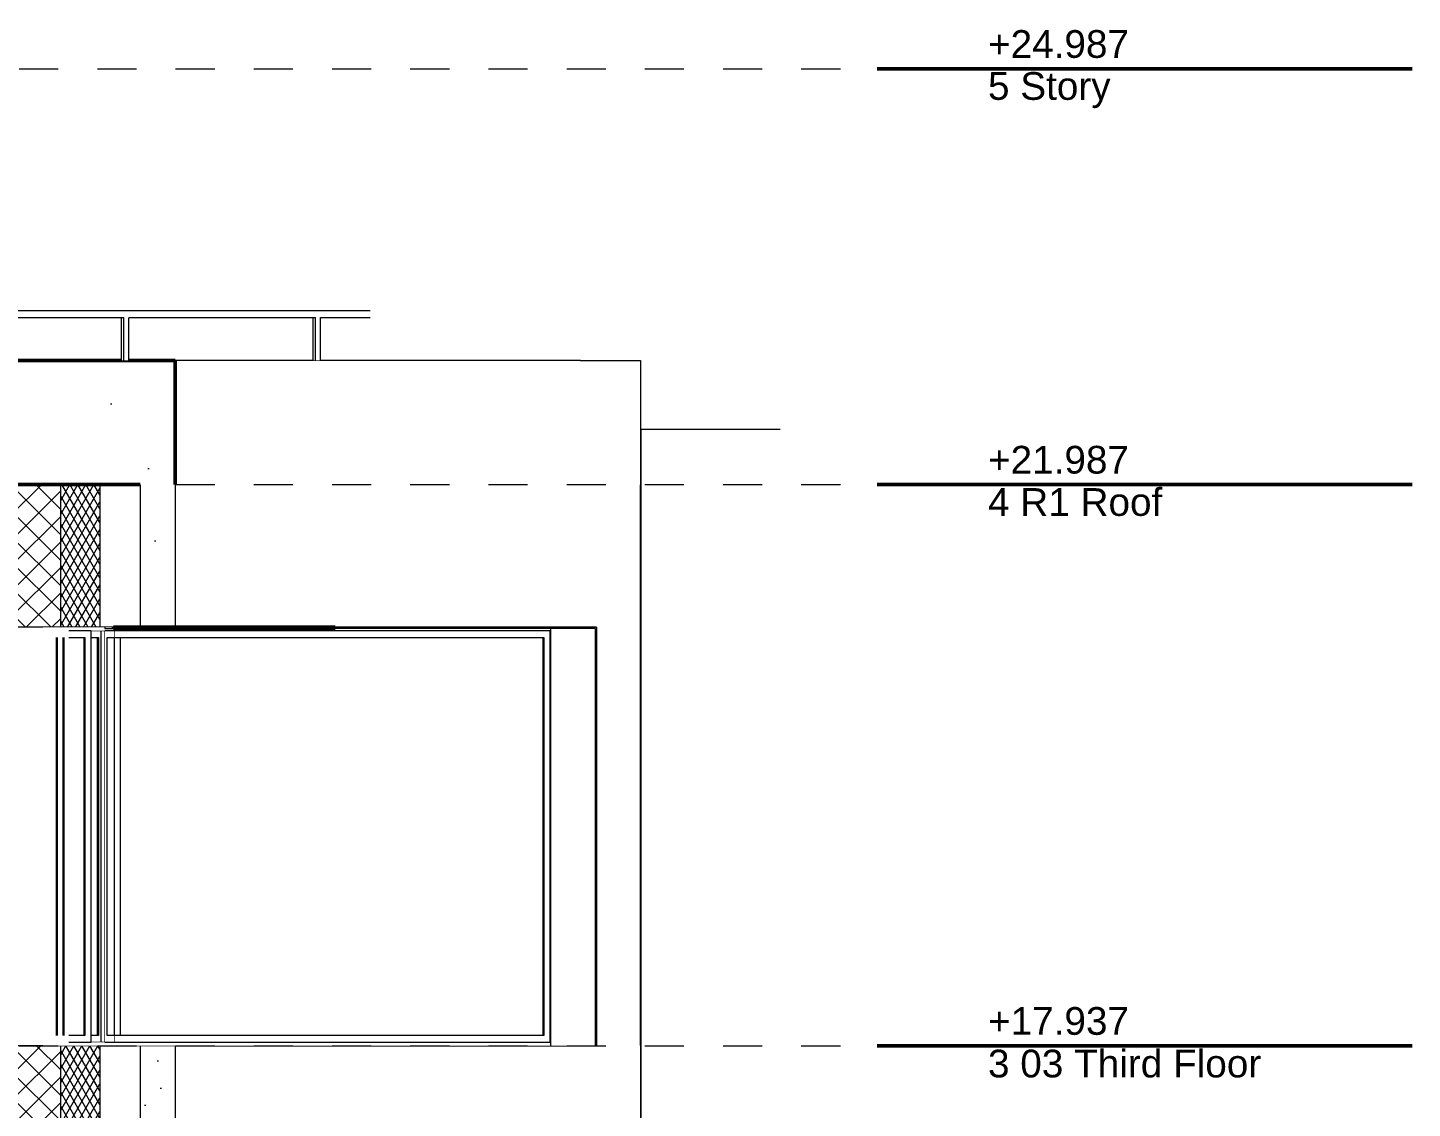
# Model space of a CAD drawing. Header units: millimetres. Extents: x -46169 to 228156, y -86316 to 18123.
# Drawn here: x 217736 to 227728, y -70831 to -63033 of the extents above; entities that cross this region are included whole.
import ezdxf

# ---------------------------------------------------------------- set-up
doc = ezdxf.new("R2010")
doc.units = ezdxf.units.MM
doc.header["$MEASUREMENT"] = 0
doc.linetypes.add('Dashed', pattern=[2822.222233, 1411.111116, -1411.111116])
doc.linetypes.add('Wipeout_Contour', pattern=[1000, 0, -1000])
for name, color, linetype, lineweight, true_color in [('0_Pen_No__105', 7, 'Continuous', 15, 0xa6a6a6), ('0_Pen_No__25', 7, 'Continuous', 50, 0x2a2a2a), ('A-15-M_Beam_Pen_No__144', 7, 'Continuous', 0, 0xc8c8c8), ('A-15-M_Beam_Pen_No__30', 7, 'Continuous', 50, 0x2a2a2a), ('A-25-M_Wall_Ext_Existing_HUB_Pen_No__107', 7, 'Continuous', 15, 0xa6a6a6), ('A-25-M_Wall_Ext_Existing_HUB_Pen_No__27', 7, 'Continuous', 50, 0x2a2a2a), ('A-25-M_Wall_Ext_Pen_No__64', 7, 'Continuous', 20, 0x606060), ('ArchiCAD Windows_Pen_No__43', 7, 'Continuous', 30, 0x444444), ('ArchiCAD Windows_Pen_No__63', 7, 'Continuous', 20, 0x606060)]:
    doc.layers.add(name, color=color, linetype=linetype, lineweight=lineweight, true_color=true_color)
for name, color, linetype, lineweight in [('0_Pen_No__6', 7, 'Continuous', 35), ('A-15-M_Beam_Pen_No__90', 8, 'Continuous', 20), ('A-25-M_Solar_Shade_Pen_No__88', 8, 'Continuous', 20), ('A-25-M_Wall_Ext_Existing_HUB_Pen_No__1', 7, 'Continuous', 13), ('A-25-M_Wall_Ext_Existing_HUB_Pen_No__87', 8, 'Continuous', 20), ('New_A-25-M_Wall_Ext_Pen_No__87', 8, 'Continuous', 20)]:
    doc.layers.add(name, color=color, linetype=linetype, lineweight=lineweight)
for name, color, linetype in [('A-15-M_Beam', 7, 'Continuous'), ('A-25-M_Solar_Shade', 7, 'Continuous'), ('A-25-M_Wall_Ext', 7, 'Continuous'), ('A-25-M_Wall_Ext_Existing_HUB', 7, 'Continuous'), ('ArchiCAD Windows', 7, 'Continuous'), ('New_A-25-M_Wall_Ext', 7, 'Continuous')]:
    doc.layers.add(name, color=color, linetype=linetype)
doc.styles.add('GENERATED_STYLE_1', font='')
doc.styles.get('GENERATED_STYLE_1').set_extended_font_data('Swis721 BT')
pattern_1 = [(103.994, (223698.6, -82529.25), (-1137.956, 451.32), [0, -965.2, 0, -1079.5, 0, -1031.875]), (73.994, (223698.6, -82529.3), (-1195.13, 1745.31), [0, -520.7, 0, -869.95, 0, -333.375]), (33.994, (223387.1, -83245.5), (785.414, 1814.82), [0, -317.5, 0, -1143, 0, -1492.25]), (23.994, (223387.1, -83245.5), (250.28, 1972.77), [0, -158.75, 0, -749.3, 0, -857.25])]
pattern_2 = [(60, (223698.644, -82529.25), (-43.30127, 25), []), (120, (223698.644, -82529.25), (43.30127, 25), [])]
pattern_3 = [(45, (223698.64, -82529.25), (-91.9239, 91.9239), []), (135, (223698.64, -82529.25), (91.9239, 91.9239), [])]

# ---------------------------------------------------------------- blocks, each defined once
blk = doc.blocks.new('Section Elem_541_3', base_point=(223698.6, -82529.3))
at = {"color": 254, "linetype": 'Wipeout_Contour', "lineweight": 0, "ltscale": 1387038.08844537}
blk.add_wipeout([(218801.3, -67359.3), (221842.4, -67359.3), (221842.4, -70379.3), (222157.8, -70379.3), (222157.8, -66329.3), (218801.3, -66329.3)], dxfattribs=at).dxf.layer = 'A-25-M_Wall_Ext_Existing_HUB'
at = {"layer": 'A-25-M_Wall_Ext_Existing_HUB_Pen_No__87', "linetype": 'Continuous'}
blk.add_line((222157.8, -70379.3), (222157.8, -66329.3), dxfattribs=at)
at = {"color": 254, "linetype": 'Wipeout_Contour', "lineweight": 0, "ltscale": 914652.176816}
blk.add_wipeout([(218547.1, -67359.3), (218801.3, -67359.3), (218801.3, -66329.3), (218547.1, -66329.3)], dxfattribs=at).dxf.layer = 'A-25-M_Wall_Ext_Existing_HUB'
at = {"layer": 'A-25-M_Wall_Ext_Existing_HUB_Pen_No__107', "linetype": 'Continuous'}
h = blk.add_hatch(dxfattribs=at)
h.set_pattern_fill('613_01__ad_AR_SAND_0003', color=256, style=0, pattern_type=2)
h.set_pattern_definition(pattern_1)
h.paths.add_polyline_path([(218547.1, -67359.3), (218801.3, -67359.3), (218801.3, -66329.3), (218547.1, -66329.3)])
at = {"layer": 'A-25-M_Wall_Ext_Existing_HUB_Pen_No__1', "linetype": 'Continuous'}
blk.add_line((218801.3, -66329.3), (218801.3, -67359.3), dxfattribs=at)
at = {"color": 254, "linetype": 'Wipeout_Contour', "lineweight": 0, "ltscale": 1142120.328133204}
blk.add_wipeout([(218256.9, -67359.3), (218355.5, -67359.3), (218547.1, -67359.3), (218547.1, -66329.3), (218256.9, -66329.3)], dxfattribs=at).dxf.layer = 'A-25-M_Wall_Ext_Existing_HUB'
at = {"layer": 'A-25-M_Wall_Ext_Existing_HUB_Pen_No__1', "linetype": 'Continuous'}
blk.add_line((218547.1, -66329.3), (218547.1, -67359.3), dxfattribs=at)
at = {"color": 254, "linetype": 'Wipeout_Contour', "lineweight": 0, "ltscale": 912510.5753}
blk.add_wipeout([(217971.6, -67359.3), (218256.9, -67359.3), (218256.9, -66329.3), (217971.6, -66329.3)], dxfattribs=at).dxf.layer = 'A-25-M_Wall_Ext_Existing_HUB'
at = {"layer": 'A-25-M_Wall_Ext_Existing_HUB_Pen_No__107', "linetype": 'Continuous'}
h = blk.add_hatch(dxfattribs=at)
h.set_pattern_fill('Batt_Insulation_0003', color=256, style=0, pattern_type=2)
h.set_pattern_definition(pattern_2)
h.paths.add_polyline_path([(217971.6, -67359.3), (218256.9, -67359.3), (218256.9, -66329.3), (217971.6, -66329.3)])
at = {"layer": 'A-25-M_Wall_Ext_Existing_HUB_Pen_No__1', "linetype": 'Continuous'}
blk.add_line((218256.9, -66329.3), (218256.9, -67359.3), dxfattribs=at)
at = {"color": 254, "linetype": 'Wipeout_Contour', "lineweight": 0, "ltscale": 1594581.109947772}
blk.add_wipeout([(217624.4, -66534.3), (217624.4, -67359.3), (217970.4, -67359.3), (217971.6, -67359.3), (217971.6, -66329.3), (217625.6, -66329.3), (217625.6, -66534.3)], dxfattribs=at).dxf.layer = 'A-25-M_Wall_Ext_Existing_HUB'
at = {"layer": 'A-25-M_Wall_Ext_Existing_HUB_Pen_No__107', "linetype": 'Continuous'}
h = blk.add_hatch(dxfattribs=at)
h.set_pattern_fill('Concrete_Block_0003', color=256, style=0, pattern_type=2)
h.set_pattern_definition(pattern_3)
h.paths.add_polyline_path([(217624.4, -66534.3), (217624.4, -67359.3), (217970.4, -67359.3), (217971.6, -67359.3), (217971.6, -66329.3), (217625.6, -66329.3), (217625.6, -66534.3)])
at = {"layer": 'A-25-M_Wall_Ext_Existing_HUB_Pen_No__1', "linetype": 'Continuous'}
for p, q in [((217971.6, -66329.3), (217971.6, -67359.3)), ((217624.4, -66534.3), (217624.4, -67359.3))]:
    blk.add_line(p, q, dxfattribs=at)
at = {"layer": 'A-25-M_Wall_Ext_Existing_HUB_Pen_No__1', "linetype": 'Continuous', "flags": 128}
for points in [[(217625.6, -66329.3), (217625.6, -66404.3), (217625.6, -66534.3)], [(218355.5, -67359.3), (218256.9, -67359.3), (217971.6, -67359.3), (217970.4, -67359.3), (217624.4, -67359.3)]]:
    blk.add_lwpolyline(points, dxfattribs=at)
blk = doc.blocks.new('Section Elem_542_3', base_point=(223698.6, -82529.3))
at = {"color": 254, "linetype": 'Wipeout_Contour', "lineweight": 0, "ltscale": 1861459.020518862}
blk.add_wipeout([(218801.3, -71409.3), (221654.7, -71409.3), (221654.7, -74429.3), (221694.8, -74429.3), (221694.8, -73994.3), (222157.8, -73994.3), (222157.8, -70379.3), (218801.3, -70379.3)], dxfattribs=at).dxf.layer = 'A-25-M_Wall_Ext_Existing_HUB'
at = {"layer": 'A-25-M_Wall_Ext_Existing_HUB_Pen_No__87', "linetype": 'Continuous'}
blk.add_line((222157.8, -70379.3), (222157.8, -73994.3), dxfattribs=at)
at = {"color": 254, "linetype": 'Wipeout_Contour', "lineweight": 0, "ltscale": 919518.36363}
blk.add_wipeout([(218547.1, -71409.3), (218801.3, -71409.3), (218801.3, -70379.3), (218547.1, -70379.3)], dxfattribs=at).dxf.layer = 'A-25-M_Wall_Ext_Existing_HUB'
at = {"color": 254, "linetype": 'Wipeout_Contour', "lineweight": 0, "ltscale": 933125.214974}
blk.add_wipeout([(221654.7, -71409.3), (221519.7, -71409.3), (221519.7, -74429.3), (221654.7, -74429.3)], dxfattribs=at).dxf.layer = 'A-25-M_Wall_Ext_Existing_HUB'
at = {"layer": 'A-25-M_Wall_Ext_Existing_HUB_Pen_No__107', "linetype": 'Continuous'}
h = blk.add_hatch(dxfattribs=at)
h.set_pattern_fill('613_01__ad_AR_SAND_0003', color=256, style=0, pattern_type=2)
h.set_pattern_definition(pattern_1)
h.paths.add_polyline_path([(218547.1, -71409.3), (218801.3, -71409.3), (218801.3, -70379.3), (218547.1, -70379.3)])
at = {"layer": 'A-25-M_Wall_Ext_Existing_HUB_Pen_No__1', "linetype": 'Continuous'}
blk.add_line((218801.3, -70379.3), (218801.3, -71409.3), dxfattribs=at)
at = {"layer": 'A-25-M_Wall_Ext_Existing_HUB_Pen_No__87', "linetype": 'Continuous'}
for p, q in [((218801.3, -70379.3), (221645.6, -70379.3)), ((221694.8, -74429.3), (221694.8, -73994.3))]:
    blk.add_line(p, q, dxfattribs=at)
at = {"color": 254, "linetype": 'Wipeout_Contour', "lineweight": 0, "ltscale": 918482.668745}
blk.add_wipeout([(218256.9, -71409.3), (218547.1, -71409.3), (218547.1, -70379.3), (218256.9, -70379.3)], dxfattribs=at).dxf.layer = 'A-25-M_Wall_Ext_Existing_HUB'
at = {"layer": 'A-25-M_Wall_Ext_Existing_HUB_Pen_No__1', "linetype": 'Continuous'}
blk.add_line((218547.1, -70379.3), (218547.1, -71409.3), dxfattribs=at)
at = {"color": 254, "linetype": 'Wipeout_Contour', "lineweight": 0, "ltscale": 917388.122347}
blk.add_wipeout([(217971.6, -71409.3), (218256.9, -71409.3), (218256.9, -70379.3), (217971.6, -70379.3)], dxfattribs=at).dxf.layer = 'A-25-M_Wall_Ext_Existing_HUB'
at = {"layer": 'A-25-M_Wall_Ext_Existing_HUB_Pen_No__107', "linetype": 'Continuous'}
h = blk.add_hatch(dxfattribs=at)
h.set_pattern_fill('Batt_Insulation_0003', color=256, style=0, pattern_type=2)
h.set_pattern_definition(pattern_2)
h.paths.add_polyline_path([(217971.6, -71409.3), (218256.9, -71409.3), (218256.9, -70379.3), (217971.6, -70379.3)])
at = {"layer": 'A-25-M_Wall_Ext_Existing_HUB_Pen_No__1', "linetype": 'Continuous'}
blk.add_line((218256.9, -70379.3), (218256.9, -71409.3), dxfattribs=at)
at = {"color": 254, "linetype": 'Wipeout_Contour', "lineweight": 0, "ltscale": 1145554.425954347}
blk.add_wipeout([(217624.4, -70379.3), (217624.4, -71409.3), (217970.4, -71409.3), (217971.6, -71409.3), (217971.6, -70379.3)], dxfattribs=at).dxf.layer = 'A-25-M_Wall_Ext_Existing_HUB'
at = {"layer": 'A-25-M_Wall_Ext_Existing_HUB_Pen_No__107', "linetype": 'Continuous'}
h = blk.add_hatch(dxfattribs=at)
h.set_pattern_fill('Concrete_Block_0003', color=256, style=0, pattern_type=2)
h.set_pattern_definition(pattern_3)
h.paths.add_polyline_path([(217624.4, -70379.3), (217624.4, -71409.3), (217970.4, -71409.3), (217971.6, -71409.3), (217971.6, -70379.3)])
at = {"layer": 'A-25-M_Wall_Ext_Existing_HUB_Pen_No__1', "linetype": 'Continuous'}
for p, q in [((217971.6, -70379.3), (217971.6, -71409.3)), ((217846.4, -71409.3), (217624.4, -71409.3))]:
    blk.add_line(p, q, dxfattribs=at)
at = {"layer": 'A-25-M_Wall_Ext_Existing_HUB_Pen_No__1', "linetype": 'Continuous', "flags": 128}
for points in [[(217624.4, -70379.3), (217624.4, -70394.3), (217624.4, -70424.3), (217624.4, -70574.3)], [(218801.3, -70379.3), (218547.1, -70379.3), (218256.9, -70379.3), (217971.6, -70379.3), (217624.4, -70379.3)], [(218801.3, -71409.3), (218547.1, -71409.3), (218256.9, -71409.3), (217971.6, -71409.3), (217970.4, -71409.3)]]:
    blk.add_lwpolyline(points, dxfattribs=at)
blk = doc.blocks.new('Section Elem_545_3', base_point=(223698.6, -82529.3))
at = {"color": 254, "linetype": 'Wipeout_Contour', "lineweight": 0, "ltscale": 914382.30159}
blk.add_wipeout([(217945.6, -70304.3), (217995.2, -70304.3), (217995.2, -67434.3), (217945.6, -67434.3)], dxfattribs=at).dxf.layer = 'ArchiCAD Windows'
at = {"color": 254, "linetype": 'Wipeout_Contour', "lineweight": 0, "ltscale": 912935.401738}
blk.add_wipeout([(218156.8, -67359.3), (217970.4, -67359.3), (217970.4, -67384.3), (218156.8, -67384.3)], dxfattribs=at).dxf.layer = 'ArchiCAD Windows'
at = {"color": 254, "linetype": 'Wipeout_Contour', "lineweight": 0, "ltscale": 915424.950675}
blk.add_wipeout([(218240.7, -70304.3), (218246.8, -70304.3), (218246.8, -67434.3), (218240.7, -67434.3)], dxfattribs=at).dxf.layer = 'ArchiCAD Windows'
at = {"color": 254, "linetype": 'Wipeout_Contour', "lineweight": 0, "ltscale": 915861.304304}
blk.add_wipeout([(218355.1, -70304.3), (218361.2, -70304.3), (218361.2, -67434.3), (218355.1, -67434.3)], dxfattribs=at).dxf.layer = 'ArchiCAD Windows'
at = {"color": 254, "linetype": 'Wipeout_Contour', "lineweight": 0, "ltscale": 917345.138332}
blk.add_wipeout([(218376.1, -67369.3), (218376.1, -67384.3), (220055, -67384.3), (220055, -67369.3)], dxfattribs=at).dxf.layer = 'ArchiCAD Windows'
at = {"color": 254, "linetype": 'Wipeout_Contour', "lineweight": 0, "ltscale": 923254.014811}
blk.add_wipeout([(221108.8, -67369.3), (220412.4, -67369.3), (220412.4, -67384.3), (221108.8, -67384.3)], dxfattribs=at).dxf.layer = 'ArchiCAD Windows'
at = {"color": 254, "linetype": 'Wipeout_Contour', "lineweight": 0, "ltscale": 927888.503876}
blk.add_wipeout([(221506.9, -67409.3), (221506.9, -70329.3), (221510.7, -70329.3), (221510.7, -67409.3)], dxfattribs=at).dxf.layer = 'ArchiCAD Windows'
at = {"color": 254, "linetype": 'Wipeout_Contour', "lineweight": 0, "ltscale": 926134.94461}
blk.add_wipeout([(220055, -70379.3), (221108.8, -70379.3), (221108.8, -70354.3), (220055, -70354.3)], dxfattribs=at).dxf.layer = 'ArchiCAD Windows'
at = {"color": 254, "linetype": 'Wipeout_Contour', "lineweight": 0, "ltscale": 1368535.438353829}
blk.add_wipeout([(217970.4, -67384.3), (217970.4, -67359.3), (217846.4, -67359.3), (217846.4, -67409.3), (217908.4, -67409.3), (217908.4, -67384.3)], dxfattribs=at).dxf.layer = 'ArchiCAD Windows'
at = {"color": 254, "linetype": 'Wipeout_Contour', "lineweight": 0, "ltscale": 915523.754959}
blk.add_wipeout([(218246.8, -70304.3), (218292.5, -70304.3), (218292.5, -67434.3), (218246.8, -67434.3)], dxfattribs=at).dxf.layer = 'ArchiCAD Windows'
at = {"color": 254, "linetype": 'Wipeout_Contour', "lineweight": 0, "ltscale": 915960.113281}
blk.add_wipeout([(218406.9, -67434.3), (218361.2, -67434.3), (218361.2, -70304.3), (218406.9, -70304.3)], dxfattribs=at).dxf.layer = 'ArchiCAD Windows'
at = {"color": 254, "linetype": 'Wipeout_Contour', "lineweight": 0, "ltscale": 1389070.947227351}
blk.add_wipeout([(221444.9, -67369.3), (221444.9, -67384.3), (221506.9, -67384.3), (221506.9, -67409.3), (221510.7, -67409.3), (221510.7, -67369.3)], dxfattribs=at).dxf.layer = 'ArchiCAD Windows'
at = {"color": 254, "linetype": 'Wipeout_Contour', "lineweight": 0, "ltscale": 1373905.468450399}
blk.add_wipeout([(217908.4, -70329.3), (217846.4, -70329.3), (217846.4, -70379.3), (217970.4, -70379.3), (217970.4, -70354.3), (217908.4, -70354.3)], dxfattribs=at).dxf.layer = 'ArchiCAD Windows'
at = {"color": 254, "linetype": 'Wipeout_Contour', "lineweight": 0, "ltscale": 1394356.174431115}
blk.add_wipeout([(221444.9, -70354.3), (221444.9, -70379.3), (221510.7, -70379.3), (221510.7, -70329.3), (221506.9, -70329.3), (221506.9, -70354.3)], dxfattribs=at).dxf.layer = 'ArchiCAD Windows'
at = {"color": 254, "linetype": 'Wipeout_Contour', "lineweight": 0, "ltscale": 912623.458972}
blk.add_wipeout([(217908.4, -67434.3), (218032.4, -67434.3), (218032.4, -67384.3), (217908.4, -67384.3)], dxfattribs=at).dxf.layer = 'ArchiCAD Windows'
at = {"color": 254, "linetype": 'Wipeout_Contour', "lineweight": 0, "ltscale": 1142094.760356806}
blk.add_wipeout([(218292.5, -67384.3), (218194.6, -67384.3), (218194.6, -67434.3), (218246.8, -67434.3), (218292.5, -67434.3)], dxfattribs=at).dxf.layer = 'ArchiCAD Windows'
at = {"color": 254, "linetype": 'Wipeout_Contour', "lineweight": 0, "ltscale": 927793.200826}
blk.add_wipeout([(221461.1, -70304.3), (221506.9, -70304.3), (221506.9, -67434.3), (221461.1, -67434.3)], dxfattribs=at).dxf.layer = 'ArchiCAD Windows'
at = {"color": 254, "linetype": 'Wipeout_Contour', "lineweight": 0, "ltscale": 916142.30389}
blk.add_wipeout([(217908.4, -70304.3), (217908.4, -70354.3), (218032.4, -70354.3), (218032.4, -70304.3)], dxfattribs=at).dxf.layer = 'ArchiCAD Windows'
at = {"color": 254, "linetype": 'Wipeout_Contour', "lineweight": 0, "ltscale": 1146472.951908962}
blk.add_wipeout([(218194.6, -70304.3), (218194.6, -70354.3), (218292.5, -70354.3), (218292.5, -70304.3), (218246.8, -70304.3)], dxfattribs=at).dxf.layer = 'ArchiCAD Windows'
at = {"layer": 'ArchiCAD Windows_Pen_No__63', "linetype": 'Continuous'}
for p, q in [((218292.5, -67384.3), (218194.6, -67384.3)), ((218292.5, -67434.3), (218292.5, -67384.3)), ((218292.5, -70304.3), (218292.5, -67434.3)), ((218292.5, -70354.3), (218292.5, -70304.3)), ((218194.6, -70354.3), (218292.5, -70354.3))]:
    blk.add_line(p, q, dxfattribs=at)
at = {"color": 254, "linetype": 'Wipeout_Contour', "lineweight": 0, "ltscale": 915325.388952}
blk.add_wipeout([(218194.6, -70304.3), (218240.7, -70304.3), (218240.7, -67434.3), (218194.6, -67434.3)], dxfattribs=at).dxf.layer = 'ArchiCAD Windows'
at = {"color": 254, "linetype": 'Wipeout_Contour', "lineweight": 0, "ltscale": 1380213.034499561}
blk.add_wipeout([(221506.9, -67384.3), (218361.2, -67384.3), (218361.2, -67434.3), (218406.9, -67434.3), (221461.1, -67434.3), (221506.9, -67434.3)], dxfattribs=at).dxf.layer = 'ArchiCAD Windows'
at = {"color": 254, "linetype": 'Wipeout_Contour', "lineweight": 0, "ltscale": 1385418.129991423}
blk.add_wipeout([(218361.2, -70304.3), (218361.2, -70354.3), (221506.9, -70354.3), (221506.9, -70304.3), (221461.1, -70304.3), (218406.9, -70304.3)], dxfattribs=at).dxf.layer = 'ArchiCAD Windows'
at = {"layer": 'ArchiCAD Windows_Pen_No__63', "linetype": 'Continuous'}
for p, q in [((218148.8, -67434.3), (218246.8, -67434.3)), ((218240.7, -70304.3), (218240.7, -67434.3)), ((218246.8, -67434.3), (218246.8, -70304.3)), ((218246.8, -70304.3), (218148.8, -70304.3))]:
    blk.add_line(p, q, dxfattribs=at)
at = {"color": 254, "linetype": 'Wipeout_Contour', "lineweight": 0, "ltscale": 921865.056056}
blk.add_wipeout([(218406.9, -67434.3), (218406.9, -70304.3), (221455.1, -70304.3), (221455.1, -67434.3)], dxfattribs=at).dxf.layer = 'ArchiCAD Windows'
at = {"layer": 'ArchiCAD Windows_Pen_No__63', "linetype": 'Continuous'}
for p, q in [((218361.2, -67384.3), (218361.2, -67434.3)), ((218361.2, -67434.3), (218361.2, -70304.3)), ((218406.9, -70304.3), (218406.9, -67434.3)), ((218361.2, -70304.3), (218361.2, -70354.3))]:
    blk.add_line(p, q, dxfattribs=at)
blk = doc.blocks.new('Section Elem_546_3', base_point=(223698.6, -82529.3))
at = {"color": 254, "linetype": 'Wipeout_Contour', "lineweight": 0, "ltscale": 915051.295583}
blk.add_wipeout([(218142.8, -70304.3), (218148.8, -70304.3), (218148.8, -67434.3), (218142.8, -67434.3)], dxfattribs=at).dxf.layer = 'ArchiCAD Windows'
at = {"color": 254, "linetype": 'Wipeout_Contour', "lineweight": 0, "ltscale": 1370615.101371964}
blk.add_wipeout([(218156.8, -67359.3), (218156.8, -67384.3), (218376.1, -67384.3), (218376.1, -67369.3), (218293.1, -67369.3), (218293.1, -67359.3)], dxfattribs=at).dxf.layer = 'ArchiCAD Windows'
at = {"color": 254, "linetype": 'Wipeout_Contour', "lineweight": 0, "ltscale": 915642.365531}
blk.add_wipeout([(218292.5, -70304.3), (218309, -70304.3), (218309, -67434.3), (218292.5, -67434.3)], dxfattribs=at).dxf.layer = 'ArchiCAD Windows'
at = {"color": 254, "linetype": 'Wipeout_Contour', "lineweight": 0, "ltscale": 921238.341314}
blk.add_wipeout([(220055, -67384.3), (220412.4, -67384.3), (220412.4, -67369.3), (220055, -67369.3)], dxfattribs=at).dxf.layer = 'ArchiCAD Windows'
at = {"color": 254, "linetype": 'Wipeout_Contour', "lineweight": 0, "ltscale": 925229.163739}
blk.add_wipeout([(221444.9, -67369.3), (221108.8, -67369.3), (221108.8, -67384.3), (221444.9, -67384.3)], dxfattribs=at).dxf.layer = 'ArchiCAD Windows'
at = {"color": 254, "linetype": 'Wipeout_Contour', "lineweight": 0, "ltscale": 927694.267356}
blk.add_wipeout([(221455.1, -70304.3), (221461.1, -70304.3), (221461.1, -67434.3), (221455.1, -67434.3)], dxfattribs=at).dxf.layer = 'ArchiCAD Windows'
at = {"color": 254, "linetype": 'Wipeout_Contour', "lineweight": 0, "ltscale": 1378691.141451584}
blk.add_wipeout([(218156.8, -70354.3), (217970.4, -70354.3), (217970.4, -70379.3), (220055, -70379.3), (220055, -70354.3), (218253.1, -70354.3)], dxfattribs=at).dxf.layer = 'ArchiCAD Windows'
at = {"color": 254, "linetype": 'Wipeout_Contour', "lineweight": 0, "ltscale": 928783.429637}
blk.add_wipeout([(221108.8, -70379.3), (221444.9, -70379.3), (221444.9, -70354.3), (221108.8, -70354.3)], dxfattribs=at).dxf.layer = 'ArchiCAD Windows'
at = {"layer": 'ArchiCAD Windows_Pen_No__63', "linetype": 'Continuous'}
for p, q in [((221455.1, -70304.3), (221455.1, -67434.3)), ((221461.1, -67434.3), (221461.1, -70304.3)), ((221506.9, -67434.3), (221506.9, -67384.3)), ((221506.9, -70304.3), (221506.9, -67434.3)), ((221506.9, -70354.3), (221506.9, -70304.3))]:
    blk.add_line(p, q, dxfattribs=at)
at = {"color": 254, "linetype": 'Wipeout_Contour', "lineweight": 0, "ltscale": 915150.095856}
blk.add_wipeout([(218148.8, -70304.3), (218194.6, -70304.3), (218194.6, -67434.3), (218148.8, -67434.3)], dxfattribs=at).dxf.layer = 'ArchiCAD Windows'
at = {"color": 254, "linetype": 'Wipeout_Contour', "lineweight": 0, "ltscale": 1142472.806366516}
blk.add_wipeout([(218292.5, -67384.3), (218292.5, -67434.3), (218309, -67434.3), (218361.2, -67434.3), (218361.2, -67384.3)], dxfattribs=at).dxf.layer = 'ArchiCAD Windows'
at = {"color": 254, "linetype": 'Wipeout_Contour', "lineweight": 0, "ltscale": 1146849.553564561}
blk.add_wipeout([(218309, -70304.3), (218292.5, -70304.3), (218292.5, -70354.3), (218361.2, -70354.3), (218361.2, -70304.3)], dxfattribs=at).dxf.layer = 'ArchiCAD Windows'
at = {"layer": 'ArchiCAD Windows_Pen_No__63', "linetype": 'Continuous'}
for p, q in [((221506.9, -67384.3), (218292.5, -67384.3)), ((218292.5, -70354.3), (221506.9, -70354.3))]:
    blk.add_line(p, q, dxfattribs=at)
at = {"color": 254, "linetype": 'Wipeout_Contour', "lineweight": 0, "ltscale": 1141503.929906263}
blk.add_wipeout([(218032.4, -67434.3), (218148.8, -67434.3), (218194.6, -67434.3), (218194.6, -67384.3), (218032.4, -67384.3)], dxfattribs=at).dxf.layer = 'ArchiCAD Windows'
at = {"color": 254, "linetype": 'Wipeout_Contour', "lineweight": 0, "ltscale": 915761.737864}
blk.add_wipeout([(218309, -70304.3), (218355.1, -70304.3), (218355.1, -67434.3), (218309, -67434.3)], dxfattribs=at).dxf.layer = 'ArchiCAD Windows'
at = {"color": 254, "linetype": 'Wipeout_Contour', "lineweight": 0, "ltscale": 1145884.380807371}
blk.add_wipeout([(218194.6, -70354.3), (218194.6, -70304.3), (218148.8, -70304.3), (218032.4, -70304.3), (218032.4, -70354.3)], dxfattribs=at).dxf.layer = 'ArchiCAD Windows'
at = {"layer": 'ArchiCAD Windows_Pen_No__63', "linetype": 'Continuous'}
for p, q in [((218194.6, -67434.3), (218194.6, -67384.3)), ((218194.6, -70304.3), (218194.6, -67434.3)), ((218263.2, -67384.3), (218263.2, -67434.3)), ((218263.2, -67434.3), (218263.2, -70304.3)), ((218309, -70304.3), (218309, -67434.3)), ((218309, -67434.3), (221461.1, -67434.3)), ((218194.6, -70354.3), (218194.6, -70304.3)), ((218263.2, -70304.3), (218263.2, -70354.3)), ((221461.1, -70304.3), (218309, -70304.3))]:
    blk.add_line(p, q, dxfattribs=at)
at = {"color": 254, "linetype": 'Wipeout_Contour', "lineweight": 0, "ltscale": 914758.331392}
blk.add_wipeout([(217995.2, -70304.3), (218142.8, -70304.3), (218142.8, -67434.3), (217995.2, -67434.3)], dxfattribs=at).dxf.layer = 'ArchiCAD Windows'
at = {"layer": 'ArchiCAD Windows_Pen_No__63', "linetype": 'Continuous'}
for p, q in [((218142.8, -70304.3), (218142.8, -67434.3)), ((218148.8, -67434.3), (218148.8, -70304.3))]:
    blk.add_line(p, q, dxfattribs=at)
at = {"color": 254, "linetype": 'Wipeout_Contour', "lineweight": 0, "ltscale": 1368535.438349868}
blk.add_wipeout([(217970.4, -67384.3), (217970.4, -67359.3), (217846.4, -67359.3), (217846.4, -67409.3), (217908.4, -67409.3), (217908.4, -67384.3)], dxfattribs=at).dxf.layer = 'ArchiCAD Windows'
at = {"color": 254, "linetype": 'Wipeout_Contour', "lineweight": 0, "ltscale": 1373905.468446453}
blk.add_wipeout([(217908.4, -70329.3), (217846.4, -70329.3), (217846.4, -70379.3), (217970.4, -70379.3), (217970.4, -70354.3), (217908.4, -70354.3)], dxfattribs=at).dxf.layer = 'ArchiCAD Windows'
at = {"color": 254, "linetype": 'Wipeout_Contour', "lineweight": 0, "ltscale": 912623.458969}
blk.add_wipeout([(217908.4, -67434.3), (218032.4, -67434.3), (218032.4, -67384.3), (217908.4, -67384.3)], dxfattribs=at).dxf.layer = 'ArchiCAD Windows'
at = {"color": 254, "linetype": 'Wipeout_Contour', "lineweight": 0, "ltscale": 916142.303887}
blk.add_wipeout([(217908.4, -70304.3), (217908.4, -70354.3), (218032.4, -70354.3), (218032.4, -70304.3)], dxfattribs=at).dxf.layer = 'ArchiCAD Windows'
at = {"layer": 'ArchiCAD Windows_Pen_No__43', "linetype": 'Continuous'}
for p, q in [((217945.6, -67434.3), (217945.6, -70304.3)), ((217995.2, -70304.3), (217995.2, -67434.3))]:
    blk.add_line(p, q, dxfattribs=at)
at = {"layer": 'ArchiCAD Windows_Pen_No__63', "linetype": 'Continuous'}
for p, q in [((218194.6, -67384.3), (218032.4, -67384.3)), ((218032.4, -67434.3), (218148.8, -67434.3)), ((218148.8, -70304.3), (218032.4, -70304.3)), ((218032.4, -70354.3), (218194.6, -70354.3))]:
    blk.add_line(p, q, dxfattribs=at)
blk = doc.blocks.new('Section Elem_552_3', base_point=(223698.6, -82529.3))
at = {"color": 254, "linetype": 'Wipeout_Contour', "lineweight": 0, "ltscale": 926053.000525}
blk.add_wipeout([(221724.1, -65434.3), (221724.1, -66329.3), (222157.8, -66329.3), (222157.8, -65434.3)], dxfattribs=at).dxf.layer = 'A-25-M_Wall_Ext_Existing_HUB'
at = {"layer": 'A-25-M_Wall_Ext_Existing_HUB_Pen_No__87', "linetype": 'Continuous'}
for p, q in [((221724.1, -65434.3), (222157.8, -65434.3)), ((222157.8, -65434.3), (222157.8, -66329.3))]:
    blk.add_line(p, q, dxfattribs=at)
blk = doc.blocks.new('Section Elem_553_3', base_point=(223698.6, -82529.3))
at = {"color": 254, "linetype": 'Wipeout_Contour', "lineweight": 0, "ltscale": 919620.901795}
blk.add_wipeout([(218801.3, -66329.3), (221724.1, -66329.3), (221724.1, -65434.3), (218801.3, -65434.3)], dxfattribs=at).dxf.layer = 'A-25-M_Wall_Ext_Existing_HUB'
at = {"color": 254, "linetype": 'Wipeout_Contour', "lineweight": 0, "ltscale": 911769.529429}
blk.add_wipeout([(217625.6, -65434.3), (217625.6, -66329.3), (218801.3, -66329.3), (218801.3, -65434.3)], dxfattribs=at).dxf.layer = 'A-25-M_Wall_Ext_Existing_HUB'
at = {"layer": 'A-25-M_Wall_Ext_Existing_HUB_Pen_No__107', "linetype": 'Continuous'}
h = blk.add_hatch(dxfattribs=at)
h.set_pattern_fill('613_01__ad_AR_SAND_0003', color=256, style=0, pattern_type=2)
h.set_pattern_definition(pattern_1)
h.paths.add_polyline_path([(217625.6, -65434.3), (217625.6, -66329.3), (218801.3, -66329.3), (218801.3, -65434.3)])
at = {"layer": 'A-25-M_Wall_Ext_Existing_HUB_Pen_No__27', "linetype": 'Continuous'}
for p, q in [((217625.6, -65434.3), (217625.6, -66174.3)), ((218801.3, -65434.3), (217625.6, -65434.3)), ((218801.3, -65434.3), (218801.3, -66329.3))]:
    blk.add_line(p, q, dxfattribs=at)
at = {"layer": 'A-25-M_Wall_Ext_Existing_HUB_Pen_No__27', "linetype": 'Continuous', "flags": 128}
for points in [[(217625.6, -66174.3), (217625.6, -66224.3), (217625.6, -66329.3)], [(218547.1, -66329.3), (218256.9, -66329.3), (217971.6, -66329.3), (217625.6, -66329.3)]]:
    blk.add_lwpolyline(points, dxfattribs=at)
at = {"layer": 'A-25-M_Wall_Ext_Existing_HUB_Pen_No__87', "linetype": 'Continuous'}
blk.add_line((221724.1, -65434.3), (218801.3, -65434.3), dxfattribs=at)
blk = doc.blocks.new('Section Elem_555_3', base_point=(223698.6, -82529.3))
at = {"color": 254, "linetype": 'Wipeout_Contour', "lineweight": 0, "ltscale": 928518.874683}
blk.add_wipeout([(221510.7, -67369.3), (221510.7, -70379.3), (221833.3, -70379.3), (221833.3, -67369.3)], dxfattribs=at).dxf.layer = 'A-25-M_Solar_Shade'
at = {"layer": 'A-25-M_Solar_Shade_Pen_No__88', "linetype": 'Continuous'}
blk.add_line((221510.7, -70379.3), (221510.7, -67369.3), dxfattribs=at)
at = {"color": 254, "linetype": 'Wipeout_Contour', "lineweight": 0, "ltscale": 1392830.002368379}
blk.add_wipeout([(221837.8, -67369.3), (221833.3, -67369.3), (221833.3, -70379.3), (221842.4, -70379.3), (221842.4, -67359.3), (221837.8, -67359.3)], dxfattribs=at).dxf.layer = 'A-25-M_Solar_Shade'
at = {"layer": 'A-25-M_Solar_Shade_Pen_No__88', "linetype": 'Continuous'}
for p, q in [((221833.3, -70379.3), (221833.3, -67369.3)), ((221837.8, -67359.3), (221842.4, -67359.3)), ((221842.4, -70379.3), (221842.4, -67359.3)), ((221645.6, -70379.3), (221833.3, -70379.3)), ((221833.3, -70379.3), (221842.4, -70379.3))]:
    blk.add_line(p, q, dxfattribs=at)
blk = doc.blocks.new('Section Elem_556_3', base_point=(223698.6, -82529.3))
at = {"color": 254, "linetype": 'Wipeout_Contour', "lineweight": 0, "ltscale": 913922.893677}
blk.add_wipeout([(218293.1, -67359.3), (218293.1, -67369.3), (218355.5, -67369.3), (218355.5, -67359.3)], dxfattribs=at).dxf.layer = 'A-15-M_Beam'
at = {"color": 254, "linetype": 'Wipeout_Contour', "lineweight": 0, "ltscale": 923761.29763}
blk.add_wipeout([(219955.8, -67359.3), (219955.8, -67369.3), (221837.8, -67369.3), (221837.8, -67359.3)], dxfattribs=at).dxf.layer = 'A-15-M_Beam'
at = {"layer": 'A-15-M_Beam_Pen_No__144', "linetype": 'Continuous'}
blk.add_hatch(color=256, dxfattribs=at).paths.add_polyline_path([(218355.5, -67359.3), (218355.5, -67369.3), (219955.8, -67369.3), (219955.8, -67359.3)])
at = {"layer": 'A-15-M_Beam_Pen_No__30', "linetype": 'Continuous'}
for p, q in [((218355.5, -67359.3), (218355.5, -67369.3)), ((219955.8, -67369.3), (218355.5, -67369.3)), ((219955.8, -67359.3), (218801.3, -67359.3)), ((219955.8, -67359.3), (219955.8, -67369.3))]:
    blk.add_line(p, q, dxfattribs=at)
at = {"layer": 'A-15-M_Beam_Pen_No__30', "linetype": 'Continuous', "flags": 128}
blk.add_lwpolyline([(218801.3, -67359.3), (218547.1, -67359.3), (218355.5, -67359.3)], dxfattribs=at)
at = {"layer": 'A-15-M_Beam_Pen_No__90', "linetype": 'Continuous'}
for p, q in [((218293.1, -67359.3), (218293.1, -67369.3)), ((218293.1, -67369.3), (218355.5, -67369.3)), ((221837.8, -67359.3), (219955.8, -67359.3)), ((221833.3, -67369.3), (219955.8, -67369.3))]:
    blk.add_line(p, q, dxfattribs=at)
blk = doc.blocks.new('Section Elem_557_3', base_point=(223698.6, -82529.3))
at = {"color": 254, "linetype": 'Wipeout_Contour', "lineweight": 0, "ltscale": 909120.068152}
blk.add_wipeout([(217066.4, -65074.3), (217066.4, -65124.3), (218448.2, -65124.3), (218448.2, -65074.3)], dxfattribs=at).dxf.layer = 'A-25-M_Wall_Ext'
at = {"color": 254, "linetype": 'Wipeout_Contour', "lineweight": 0, "ltscale": 908161.07327}
blk.add_wipeout([(217084.7, -65605.6), (217625.6, -65605.6), (217625.6, -65604.3), (217084.7, -65604.3)], dxfattribs=at).dxf.layer = 'A-25-M_Wall_Ext'
at = {"layer": 'A-25-M_Wall_Ext_Pen_No__64', "linetype": 'Continuous'}
blk.add_line((217066.4, -65074.3), (218448.2, -65074.3), dxfattribs=at)
at = {"color": 254, "linetype": 'Wipeout_Contour', "lineweight": 0, "ltscale": 911872.964029}
blk.add_wipeout([(218429.9, -65124.3), (218413.8, -65124.3), (218413.8, -65434.3), (218429.9, -65434.3)], dxfattribs=at).dxf.layer = 'A-25-M_Wall_Ext'
at = {"color": 254, "linetype": 'Wipeout_Contour', "lineweight": 0, "ltscale": 908163.962927}
blk.add_wipeout([(217084.7, -65609.3), (217625.6, -65609.3), (217625.6, -65605.6), (217084.7, -65605.6)], dxfattribs=at).dxf.layer = 'A-25-M_Wall_Ext'
at = {"color": 254, "linetype": 'Wipeout_Contour', "lineweight": 0, "ltscale": 911974.012553}
blk.add_wipeout([(218429.9, -65124.3), (218429.9, -65434.3), (218466.5, -65434.3), (218466.5, -65124.3)], dxfattribs=at).dxf.layer = 'A-25-M_Wall_Ext'
at = {"color": 254, "linetype": 'Wipeout_Contour', "lineweight": 0, "ltscale": 908168.968167}
blk.add_wipeout([(217084.7, -65614.3), (217625.6, -65614.3), (217625.6, -65609.3), (217084.7, -65609.3)], dxfattribs=at).dxf.layer = 'A-25-M_Wall_Ext'
at = {"layer": 'A-25-M_Wall_Ext_Pen_No__64', "linetype": 'Continuous'}
for p, q in [((217084.7, -65124.3), (218429.9, -65124.3)), ((218413.8, -65434.3), (218413.8, -65124.3)), ((218429.9, -65434.3), (218429.9, -65124.3)), ((218466.5, -65434.3), (218466.5, -65124.3))]:
    blk.add_line(p, q, dxfattribs=at)
at = {"color": 254, "linetype": 'Wipeout_Contour', "lineweight": 0, "ltscale": 908174.74808}
blk.add_wipeout([(217084.7, -65619.3), (217625.6, -65619.3), (217625.6, -65614.3), (217084.7, -65614.3)], dxfattribs=at).dxf.layer = 'A-25-M_Wall_Ext'
at = {"color": 254, "linetype": 'Wipeout_Contour', "lineweight": 0, "ltscale": 908179.753923}
blk.add_wipeout([(217084.7, -65622.9), (217625.6, -65622.9), (217625.6, -65619.3), (217084.7, -65619.3)], dxfattribs=at).dxf.layer = 'A-25-M_Wall_Ext'
at = {"color": 254, "linetype": 'Wipeout_Contour', "lineweight": 0, "ltscale": 908182.644156}
blk.add_wipeout([(217084.7, -65622.9), (217084.7, -65624.3), (217625.6, -65624.3), (217625.6, -65622.9)], dxfattribs=at).dxf.layer = 'A-25-M_Wall_Ext'
at = {"layer": 'A-25-M_Wall_Ext_Pen_No__64', "linetype": 'Continuous'}
for p, q in [((217084.7, -65604.3), (217625.6, -65604.3)), ((217084.7, -65624.3), (217625.6, -65624.3))]:
    blk.add_line(p, q, dxfattribs=at)
blk = doc.blocks.new('Section Elem_559_3', base_point=(223698.6, -82529.3))
at = {"color": 254, "linetype": 'Wipeout_Contour', "lineweight": 0, "ltscale": 917791.35749}
blk.add_wipeout([(220208.1, -65074.3), (219830.1, -65074.3), (219830.1, -65124.3), (220208.1, -65124.3)], dxfattribs=at).dxf.layer = 'A-25-M_Wall_Ext'
at = {"layer": 'A-25-M_Wall_Ext_Pen_No__64', "linetype": 'Continuous'}
for p, q in [((219830.1, -65074.3), (220208.1, -65074.3)), ((219848.4, -65124.3), (220208.1, -65124.3))]:
    blk.add_line(p, q, dxfattribs=at)
blk = doc.blocks.new('Section Elem_560_3', base_point=(223698.6, -82529.3))
at = {"color": 254, "linetype": 'Wipeout_Contour', "lineweight": 0, "ltscale": 914417.16882}
blk.add_wipeout([(218448.2, -65124.3), (219830.1, -65124.3), (219830.1, -65074.3), (218448.2, -65074.3)], dxfattribs=at).dxf.layer = 'A-25-M_Wall_Ext'
at = {"layer": 'A-25-M_Wall_Ext_Pen_No__64', "linetype": 'Continuous'}
blk.add_line((218448.2, -65074.3), (219830.1, -65074.3), dxfattribs=at)
at = {"color": 254, "linetype": 'Wipeout_Contour', "lineweight": 0, "ltscale": 917170.189124}
blk.add_wipeout([(219811.8, -65124.3), (219795.6, -65124.3), (219795.6, -65434.3), (219811.8, -65434.3)], dxfattribs=at).dxf.layer = 'A-25-M_Wall_Ext'
at = {"color": 254, "linetype": 'Wipeout_Contour', "lineweight": 0, "ltscale": 917271.289613}
blk.add_wipeout([(219848.4, -65124.3), (219811.8, -65124.3), (219811.8, -65434.3), (219848.4, -65434.3)], dxfattribs=at).dxf.layer = 'A-25-M_Wall_Ext'
at = {"layer": 'A-25-M_Wall_Ext_Pen_No__64', "linetype": 'Continuous'}
for p, q in [((218466.5, -65124.3), (219811.8, -65124.3)), ((219795.6, -65434.3), (219795.6, -65124.3)), ((219811.8, -65434.3), (219811.8, -65124.3)), ((219848.4, -65434.3), (219848.4, -65124.3))]:
    blk.add_line(p, q, dxfattribs=at)
blk = doc.blocks.new('Section Elem_581_3', base_point=(223698.6, -82529.3))
at = {"color": 254, "linetype": 'Wipeout_Contour', "lineweight": 0, "ltscale": 1403538.448066835}
blk.add_wipeout([(222162.1, -73994.3), (222809.4, -73994.3), (222809.4, -74429.3), (223166.6, -74429.3), (223166.6, -65929.3), (222162.1, -65929.3)], dxfattribs=at).dxf.layer = 'New_A-25-M_Wall_Ext'
at = {"color": 254, "linetype": 'Wipeout_Contour', "lineweight": 0, "ltscale": 935152.531232}
blk.add_wipeout([(221698.8, -73994.3), (221694.8, -73994.3), (221694.8, -74429.3), (221698.8, -74429.3)], dxfattribs=at).dxf.layer = 'New_A-25-M_Wall_Ext'
at = {"layer": 'New_A-25-M_Wall_Ext_Pen_No__87', "linetype": 'Continuous'}
blk.add_line((222809.4, -74429.3), (223166.6, -74429.3), dxfattribs=at)
at = {"color": 254, "linetype": 'Wipeout_Contour', "lineweight": 0, "ltscale": 1164828.984466588}
blk.add_wipeout([(222157.8, -73994.3), (222161.8, -73994.3), (222161.8, -65929.3), (222157.8, -65929.3), (222157.8, -70379.3)], dxfattribs=at).dxf.layer = 'New_A-25-M_Wall_Ext'
at = {"color": 254, "linetype": 'Wipeout_Contour', "lineweight": 0, "ltscale": 935160.604466}
blk.add_wipeout([(221698.8, -73994.3), (221698.8, -74429.3), (221699.1, -74429.3), (221699.1, -73994.3)], dxfattribs=at).dxf.layer = 'New_A-25-M_Wall_Ext'
at = {"layer": 'New_A-25-M_Wall_Ext_Pen_No__87', "linetype": 'Continuous'}
for p, q in [((221694.8, -73994.3), (221698.8, -73994.3)), ((221698.8, -74429.3), (221698.8, -73994.3)), ((221698.8, -73994.3), (221699.1, -73994.3))]:
    blk.add_line(p, q, dxfattribs=at)
at = {"color": 254, "linetype": 'Wipeout_Contour', "lineweight": 0, "ltscale": 931797.232931}
blk.add_wipeout([(222161.8, -65929.3), (222161.8, -73994.3), (222162.1, -73994.3), (222162.1, -65929.3)], dxfattribs=at).dxf.layer = 'New_A-25-M_Wall_Ext'
at = {"layer": 'New_A-25-M_Wall_Ext_Pen_No__87', "linetype": 'Continuous'}
for p, q in [((222161.8, -65929.3), (222157.8, -65929.3)), ((222161.8, -73994.3), (222161.8, -65929.3)), ((222162.1, -65929.3), (222161.8, -65929.3)), ((222162.1, -65929.3), (223166.6, -65929.3)), ((222162.1, -73994.3), (222162.1, -65929.3))]:
    blk.add_line(p, q, dxfattribs=at)
blk = doc.blocks.new('A03 Atria and Internal Elevatio_STORY_MARKER', base_point=(223698.6, -82529.3))
at = {"layer": '0_Pen_No__105', "linetype": 'Dashed', "ltscale": 0.2}
for p, q in [((209207.6, -63329.3), (223865.7, -63329.3)), ((209207.6, -66329.3), (223865.7, -66329.3)), ((209207.6, -70379.3), (223865.7, -70379.3))]:
    blk.add_line(p, q, dxfattribs=at)
at = {"layer": '0_Pen_No__25', "linetype": 'Continuous'}
for p, q in [((223865.7, -63329.3), (223965.7, -63329.3)), ((223865.7, -66329.3), (223965.7, -66329.3)), ((223865.7, -70379.3), (223965.7, -70379.3))]:
    blk.add_line(p, q, dxfattribs=at)
at = {"color": 254, "linetype": 'Wipeout_Contour', "lineweight": 0, "ltscale": 938426.205138}
blk.add_wipeout([(227727.7, -63032.8), (224065.7, -63032.8), (224065.7, -63625.7), (227727.7, -63625.7)], dxfattribs=at)
at = {"color": 254, "linetype": 'Wipeout_Contour', "lineweight": 0, "ltscale": 941736.529356}
blk.add_wipeout([(227727.7, -66032.8), (224065.7, -66032.8), (224065.7, -66625.7), (227727.7, -66625.7)], dxfattribs=at)
at = {"color": 254, "linetype": 'Wipeout_Contour', "lineweight": 0, "ltscale": 946428.485215}
blk.add_wipeout([(227727.7, -70082.8), (224065.7, -70082.8), (224065.7, -70675.7), (227727.7, -70675.7)], dxfattribs=at)
at = {"layer": '0_Pen_No__25', "linetype": 'Continuous'}
for p, q in [((223965.7, -63329.3), (224065.7, -63329.3)), ((224265.7, -63329.3), (224065.7, -63329.3)), ((224265.7, -63329.3), (224665.7, -63329.3)), ((227727.7, -63329.3), (224665.7, -63329.3)), ((223965.7, -66329.3), (224065.7, -66329.3)), ((224265.7, -66329.3), (224065.7, -66329.3)), ((224265.7, -66329.3), (224665.7, -66329.3)), ((227727.7, -66329.3), (224665.7, -66329.3)), ((223965.7, -70379.3), (224065.7, -70379.3)), ((224265.7, -70379.3), (224065.7, -70379.3)), ((224265.7, -70379.3), (224665.7, -70379.3)), ((227727.7, -70379.3), (224665.7, -70379.3))]:
    blk.add_line(p, q, dxfattribs=at)
at = {"layer": '0_Pen_No__6', "char_height": 200, "attachment_point": 1, "style": 'GENERATED_STYLE_1'}
for s, insert in [('\\A1;{\\fSwis721 BT|b0|i0|c0|p34;+24.987}', (224665.7, -63050.4)), ('\\A1;{\\fSwis721 BT|b0|i0|c0|p34;5 Story}', (224665.7, -63353.4)), ('\\A1;{\\fSwis721 BT|b0|i0|c0|p34;+21.987}', (224665.7, -66050.4)), ('\\A1;{\\fSwis721 BT|b0|i0|c0|p34;4 R1 Roof}', (224665.7, -66355.6)), ('\\A1;{\\fSwis721 BT|b0|i0|c0|p34;+17.937}', (224665.7, -70100.4)), ('\\A1;{\\fSwis721 BT|b0|i0|c0|p34;3 03 Third Floor}', (224665.7, -70407.8))]:
    blk.add_mtext(s, dxfattribs=dict(at, insert=insert))

msp = doc.modelspace()

# ---------------------------------------------------------------- block references
at = {"layer": 'A-25-M_Wall_Ext'}
msp.add_blockref('Section Elem_559_3', (223698.6, -82529.3), dxfattribs=at)
at = {"layer": 'A-25-M_Wall_Ext_Existing_HUB'}
msp.add_blockref('Section Elem_541_3', (223698.6, -82529.3), dxfattribs=at)

# ---------------------------------------------------------------- next in the draw order: block references
for name in ['Section Elem_552_3', 'Section Elem_542_3']:
    msp.add_blockref(name, (223698.6, -82529.3), dxfattribs=at)

# ---------------------------------------------------------------- next in the draw order: block references
msp.add_blockref('Section Elem_553_3', (223698.6, -82529.3), dxfattribs=at)
at = {"layer": 'ArchiCAD Windows'}
msp.add_blockref('Section Elem_545_3', (223698.6, -82529.3), dxfattribs=at)

# ---------------------------------------------------------------- next in the draw order: block references
at = {"layer": 'A-25-M_Wall_Ext'}
msp.add_blockref('Section Elem_557_3', (223698.6, -82529.3), dxfattribs=at)
at = {"layer": 'ArchiCAD Windows'}
msp.add_blockref('Section Elem_546_3', (223698.6, -82529.3), dxfattribs=at)

# ---------------------------------------------------------------- next in the draw order: block references
at = {"layer": 'A-25-M_Solar_Shade'}
msp.add_blockref('Section Elem_555_3', (223698.6, -82529.3), dxfattribs=at)
at = {"layer": 'A-25-M_Wall_Ext'}
msp.add_blockref('Section Elem_560_3', (223698.6, -82529.3), dxfattribs=at)

# ---------------------------------------------------------------- next in the draw order: block references
at = {"layer": 'A-15-M_Beam'}
msp.add_blockref('Section Elem_556_3', (223698.6, -82529.3), dxfattribs=at)

# ---------------------------------------------------------------- next in the draw order: block references
at = {"layer": 'New_A-25-M_Wall_Ext'}
msp.add_blockref('Section Elem_581_3', (223698.6, -82529.3), dxfattribs=at)

# ---------------------------------------------------------------- next in the draw order: block references
at = {"linetype": 'Continuous', "lineweight": 0}
msp.add_blockref('A03 Atria and Internal Elevatio_STORY_MARKER', (223698.6, -82529.3), dxfattribs=at)

doc.saveas('drawing.dxf')
